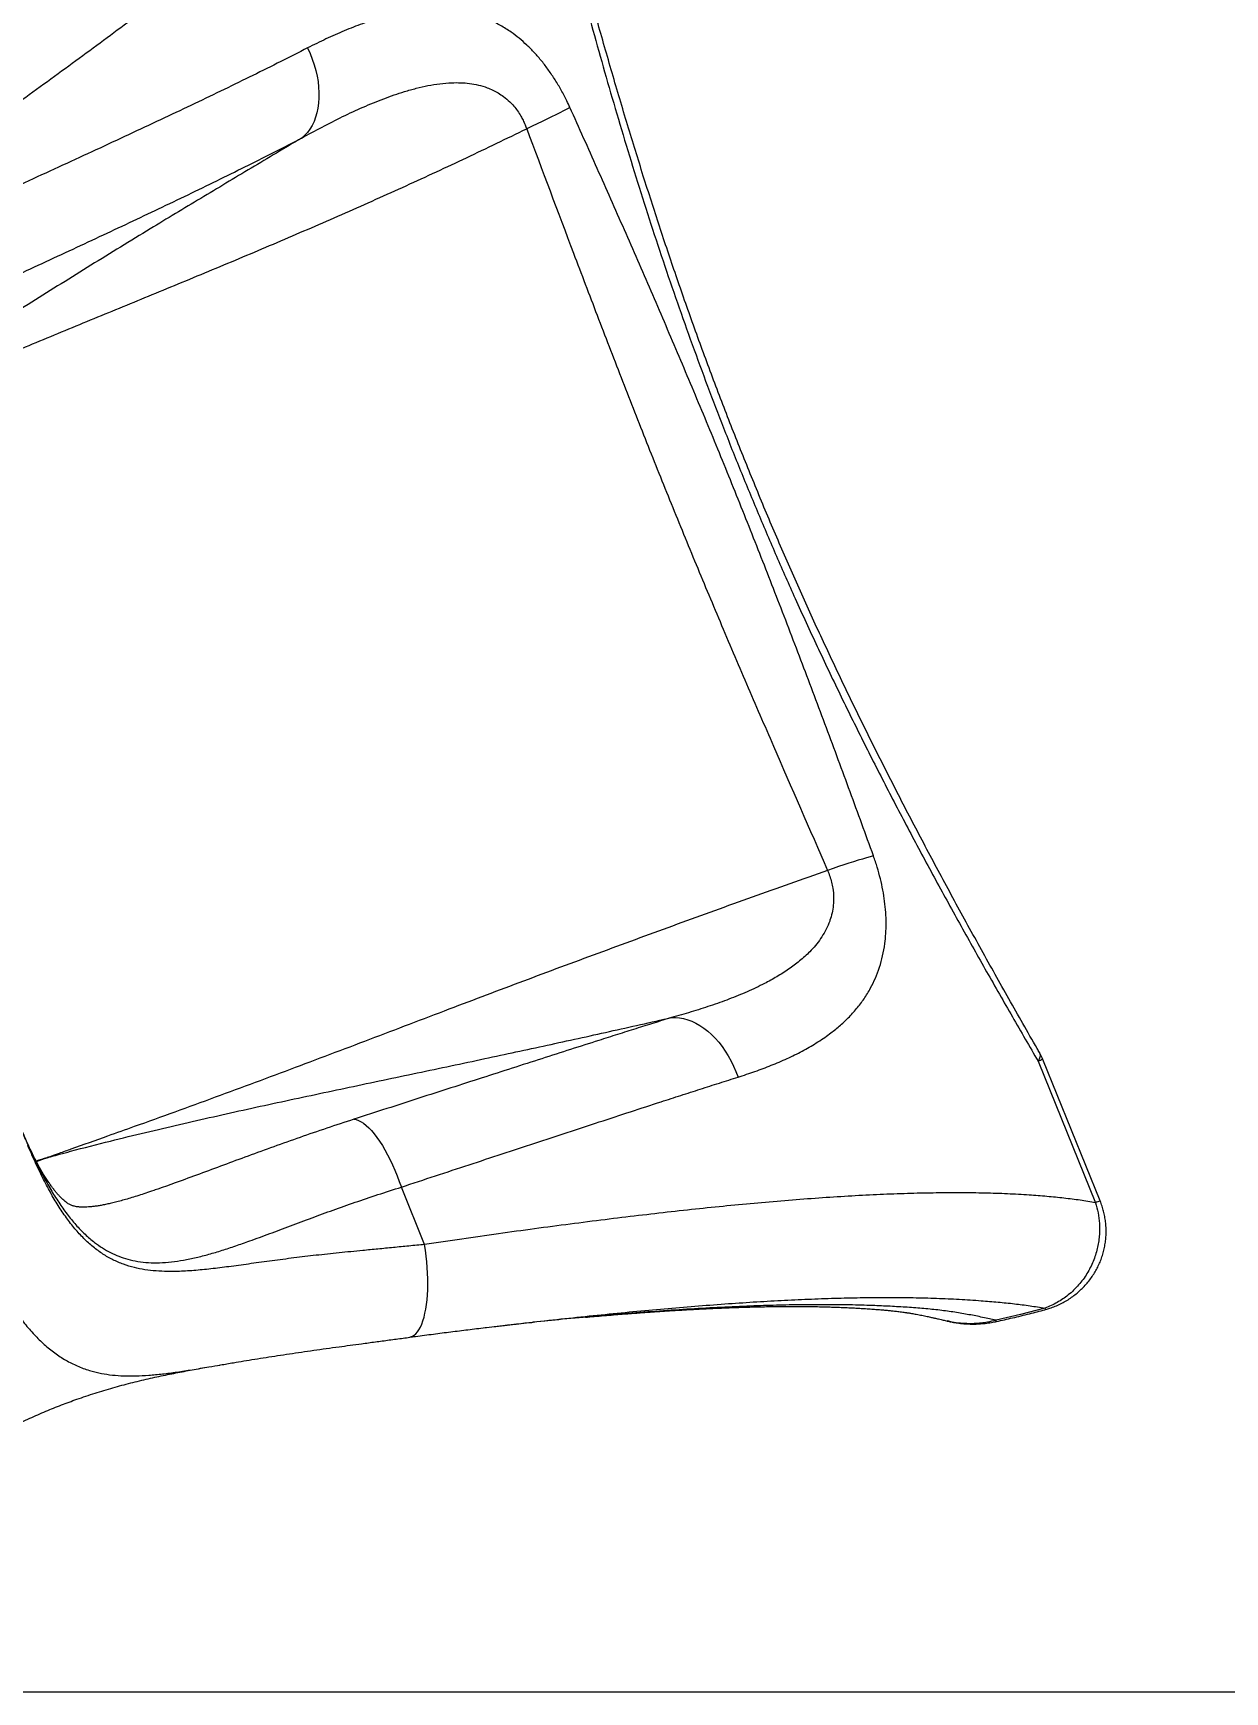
# Model space of a CAD drawing. Header units: millimetres. Extents: x 10684 to 26054, y -4768 to 6894.
# Drawn here: x 20210 to 21221, y -3300 to -1891 of the extents above; entities that cross this region are included whole.
import ezdxf

# ---------------------------------------------------------------- set-up
doc = ezdxf.new("R2010")
doc.units = ezdxf.units.MM
doc.layers.add('DIKOM_ОБЪЕКТ', color=7, linetype='Continuous')
doc.layers.add('DIKOM_РАЗМЕР_ОБЪЕКТА', color=7, linetype='Continuous')
doc.styles.add('style1', font='arial.ttf', dxfattribs={"width": 0.8})
doc.dimstyles.new('1-50', dxfattribs={"dimtxt": 300, "dimasz": 200, "dimexe": 100, "dimexo": 0, "dimgap": 100, "dimtad": 1, "dimtxsty": 'style1', "dimcen": 200, "dimclrd": 7, "dimclre": 7, "dimclrt": 7, "dimadec": 1, "dimazin": 2, "dimtfac": 1, "dimtmove": 0, "dimatfit": 2, "dimfxl": 0, "dimlwd": 25, "dimlwe": 18, "dimarcsym": 0})

# ---------------------------------------------------------------- blocks, each defined once
blk = doc.blocks.new('*D12')
at = {"layer": 'Defpoints', "color": 0, "transparency": 16777216}
for p in [(20201, 3555.9), (18130.6, -3300.3), (24750.1, -3300.3)]:
    blk.add_point(p, dxfattribs=at)
at = {"layer": 'DIKOM_РАЗМЕР_ОБЪЕКТА', "color": 7, "lineweight": 18, "transparency": 16777216}
for p, q in [((20201, 3555.9), (24850.1, 3555.9)), ((18130.6, -3300.3), (24850.1, -3300.3))]:
    blk.add_line(p, q, dxfattribs=at)
at = {"layer": 'DIKOM_РАЗМЕР_ОБЪЕКТА', "color": 7, "lineweight": 25, "transparency": 16777216}
blk.add_line((24750.1, 3355.9), (24750.1, -3100.3), dxfattribs=at)
at = {"layer": 'DIKOM_РАЗМЕР_ОБЪЕКТА', "color": 7, "transparency": 16777216}
for points in [[(24716.8, 3355.9), (24783.5, 3355.9), (24750.1, 3555.9)], [(24716.8, -3100.3), (24783.5, -3100.3), (24750.1, -3300.3)]]:
    blk.add_solid(points, dxfattribs=at)
at = {"layer": 'DIKOM_РАЗМЕР_ОБЪЕКТА', "color": 7, "transparency": 16777216, "insert": (24496.9, 958.9), "char_height": 300, "attachment_point": 5, "rotation": 90, "style": 'style1'}
blk.add_mtext('6850', dxfattribs=at)

msp = doc.modelspace()

# ---------------------------------------------------------------- linework, layer by layer
at = {"layer": 'DIKOM_ОБЪЕКТ', "color": 7, "linetype": 'Continuous', "lineweight": 15}
for p, q in [((21062.997, -2764.591), (21111.693, -2884.716)), ((21115.65, -2883.236), (21066.954, -2763.111)), ((20312.245, -2874.273), (20310.008, -2875.036)), ((20542.045, -2920.278), (20522.271, -2871.499)), ((20986.275, -2985.306), (20985.863, -2985.208)), ((21027.22, -2984.594), (21027.26, -2984.585)), ((20594.592, -2990.748), (20610.78, -2988.828)), ((20367.612, -3022.746), (20368.121, -3022.663))]:
    msp.add_line(p, q, dxfattribs=at)
at = {"layer": 'DIKOM_ОБЪЕКТ', "color": 7, "linetype": 'Continuous', "lineweight": 15, "flags": 128}
for points in [[(20442.716, -1903.643), (20444.807, -1908.329), (20446.66, -1913.083), (20448.265, -1917.88), (20449.614, -1922.693), (20450.699, -1927.497), (20451.515, -1932.266), (20452.056, -1936.974), (20452.321, -1941.595), (20452.308, -1946.105), (20452.016, -1950.479), (20451.448, -1954.694), (20450.606, -1958.726), (20449.495, -1962.555), (20448.121, -1966.159), (20446.491, -1969.519), (20444.615, -1972.616), (20442.502, -1975.435), (20440.164, -1977.959), (20437.612, -1980.176)], [(20665.428, -1954.23), (20662.839, -1955.62), (20659.961, -1957.126), (20656.81, -1958.741), (20653.402, -1960.455), (20649.757, -1962.259), (20645.895, -1964.144), (20641.837, -1966.097), (20637.607, -1968.11), (20633.226, -1970.17), (20628.719, -1972.266)], [(20923.153, -2590.12), (20920.313, -2590.878), (20917.186, -2591.756), (20913.789, -2592.748), (20910.141, -2593.85), (20906.262, -2595.056), (20902.173, -2596.358), (20897.897, -2597.75), (20893.458, -2599.224), (20888.88, -2600.772), (20884.188, -2602.385)], [(20751.686, -2727.459), (20755.052, -2727.384), (20758.472, -2727.66), (20761.929, -2728.284), (20765.405, -2729.254), (20768.882, -2730.563), (20772.341, -2732.207), (20775.766, -2734.175), (20779.138, -2736.459), (20782.442, -2739.046), (20785.658, -2741.923), (20788.772, -2745.075), (20791.766, -2748.487), (20794.627, -2752.14), (20797.338, -2756.016), (20799.886, -2760.095), (20802.259, -2764.357), (20804.443, -2768.779), (20806.428, -2773.338), (20808.204, -2778.012)], [(21063.998, -2757.036), (21064.098, -2757.22), (21064.495, -2758.383), (21064.582, -2759.712), (21064.361, -2761.196), (21063.831, -2762.827), (21062.997, -2764.591)], [(20482.064, -2813.832), (20483.98, -2814.158), (20485.986, -2814.847), (20488.07, -2815.895), (20490.221, -2817.296), (20492.428, -2819.043), (20494.677, -2821.127), (20496.959, -2823.536), (20499.258, -2826.256), (20501.564, -2829.274), (20503.864, -2832.573), (20506.145, -2836.133), (20508.394, -2839.938), (20510.6, -2843.964), (20512.75, -2848.192), (20514.833, -2852.597), (20516.837, -2857.155), (20518.752, -2861.842), (20520.566, -2866.632), (20522.271, -2871.499)], [(20529.357, -2998.947), (20530.073, -2998.815), (20531.639, -2998.27), (20533.149, -2997.379), (20534.593, -2996.149), (20535.964, -2994.584), (20537.257, -2992.694), (20538.464, -2990.487), (20539.579, -2987.974), (20540.597, -2985.169), (20541.512, -2982.084), (20542.321, -2978.737), (20543.018, -2975.143), (20543.601, -2971.32), (20544.066, -2967.288), (20544.412, -2963.066), (20544.635, -2958.677), (20544.736, -2954.142), (20544.714, -2949.483), (20544.569, -2944.724), (20544.302, -2939.89), (20543.914, -2935.003), (20543.406, -2930.089), (20542.782, -2925.173), (20542.045, -2920.278)], [(21068.702, -2974.298), (21048.073, -2979.768), (21027.26, -2984.585), (21027.26, -2984.585)]]:
    msp.add_lwpolyline(points, dxfattribs=at)
at = {"layer": 'DIKOM_ОБЪЕКТ', "color": 7, "linetype": 'Continuous', "lineweight": 15}
for centre, radius, start, end in [((21020.616, -2781.895), 50, 22.066548, 29.802708), ((21083.952, -2814.586), 54.209, 108.274517, 112.740687), ((21136.196, -2944.203), 64.336, 108.624648, 112.387527), ((21071.441, -2973.735), 2.797, 191.626115, 220.559717)]:
    msp.add_arc(centre, radius, start, end, dxfattribs=at)
for points, knots in [([(20159.526, -1976.668), (20167.939, -1970.683), (20184.774, -1958.709), (20209.525, -1940.888), (20233.881, -1923.196), (20257.771, -1905.674), (20281.404, -1888.177), (20304.742, -1870.726), (20327.737, -1853.323), (20350.135, -1836.146), (20371.889, -1819.215), (20392.767, -1802.694), (20412.764, -1786.582), (20431.892, -1770.875), (20450.313, -1755.431), (20467.991, -1740.267), (20485.065, -1725.251), (20501.486, -1710.399), (20517.217, -1695.726), (20532.075, -1681.376), (20546.029, -1667.363), (20558.313, -1654.469), (20569.089, -1642.63), (20578.518, -1631.791), (20587.338, -1621.175), (20592.653, -1614.315), (20595.31, -1610.885)], [0, 0, 0, 0, 0.04213585, 0.08430722, 0.12649015, 0.16866141, 0.21079731, 0.2541655, 0.29757132, 0.34099037, 0.3843967, 0.42776452, 0.46992487, 0.51212034, 0.55432775, 0.59652309, 0.63868369, 0.68206939, 0.72549339, 0.76892986, 0.81235377, 0.85573969, 0.89174674, 0.92775375, 0.96387685, 1, 1, 1, 1]), ([(20644.006, -1731.01), (20646.875, -1742.571), (20652.614, -1765.694), (20661.498, -1800.589), (20670.633, -1835.659), (20680.072, -1870.902), (20689.836, -1906.291), (20699.952, -1941.803), (20710.451, -1977.415), (20721.352, -2013.104), (20732.659, -2048.798), (20744.389, -2084.469), (20756.562, -2120.095), (20769.179, -2155.652), (20782.244, -2191.111), (20795.932, -2226.897), (20810.268, -2262.982), (20825.261, -2299.339), (20840.714, -2335.487), (20857.363, -2373.097), (20875.275, -2412.109), (20894.487, -2452.463), (20914.176, -2492.456), (20934.287, -2532.056), (20954.903, -2571.492), (20975.988, -2610.75), (20997.483, -2649.842), (21019.196, -2688.517), (21041.052, -2726.808), (21055.683, -2751.999), (21062.997, -2764.591)], [0, 0, 0, 0, 0.03297273, 0.065948656, 0.098920916, 0.132020042, 0.165122891, 0.198221582, 0.231441346, 0.264670027, 0.297898149, 0.331117026, 0.364341975, 0.397576797, 0.430811452, 0.464035792, 0.498545466, 0.533066892, 0.567588591, 0.602098584, 0.641501354, 0.680927548, 0.720363124, 0.759792277, 0.79919757, 0.83934347, 0.879508176, 0.919681687, 0.959850779, 1, 1, 1, 1]), ([(21064.002, -2757.033), (21063.372, -2755.935), (21058.711, -2747.817), (21050.085, -2732.672), (21038.191, -2711.687), (21026.452, -2690.793), (21014.855, -2669.97), (21003.386, -2649.173), (20992.072, -2628.444), (20980.914, -2607.774), (20969.916, -2587.159), (20959.078, -2566.593), (20948.405, -2546.073), (20937.897, -2525.594), (20927.557, -2505.15), (20917.385, -2484.738), (20907.384, -2464.351), (20897.553, -2443.986), (20887.895, -2423.636), (20878.422, -2403.325), (20869.12, -2383.021), (20859.974, -2362.693), (20850.961, -2342.295), (20842.095, -2321.849), (20833.391, -2301.389), (20824.862, -2280.944), (20816.509, -2260.515), (20808.31, -2240.046), (20800.244, -2219.498), (20792.305, -2198.849), (20784.502, -2178.127), (20776.834, -2157.33), (20769.298, -2136.456), (20761.894, -2115.502), (20754.645, -2094.538), (20747.543, -2073.535), (20740.565, -2052.449), (20733.672, -2031.17), (20726.856, -2009.691), (20720.122, -1988.025), (20713.47, -1966.188), (20706.902, -1944.196), (20700.419, -1922.069), (20694.023, -1899.825), (20687.716, -1877.484), (20681.5, -1855.069), (20675.375, -1832.602), (20669.342, -1810.104), (20663.371, -1787.481), (20657.425, -1764.638), (20652.984, -1747.423), (20650.546, -1737.847), (20650.068, -1735.969)], [0, 0, 0, 0, 0.00353894, 0.02615608, 0.04846274, 0.0704555, 0.09239446, 0.11413181, 0.13568844, 0.15707062, 0.17828528, 0.19933974, 0.22024117, 0.24099706, 0.2616152, 0.28210351, 0.30246946, 0.32272138, 0.34286729, 0.36291633, 0.38279172, 0.40266882, 0.42255393, 0.4424126, 0.46221828, 0.48194581, 0.50157212, 0.52115259, 0.5408336, 0.56053668, 0.58026851, 0.60003513, 0.61984285, 0.63969789, 0.65960487, 0.67937337, 0.69927938, 0.71937968, 0.73966657, 0.76013169, 0.78076541, 0.80155728, 0.82249543, 0.84356723, 0.86475852, 0.88605427, 0.90743838, 0.9288935, 0.95041377, 0.97229927, 0.99456821, 1, 1, 1, 1]), ([(20665.428, -1954.23), (20664.565, -1952.357), (20662.26, -1947.353), (20658.121, -1939.462), (20652.952, -1930.736), (20647.419, -1922.49), (20641.546, -1914.765), (20635.359, -1907.646), (20628.905, -1901.141), (20622.276, -1895.306), (20614.832, -1889.636), (20606.552, -1884.389), (20597.45, -1879.775), (20588.278, -1876.171), (20578.434, -1873.325), (20567.92, -1871.386), (20556.749, -1870.457), (20545.581, -1870.545), (20534.38, -1871.541), (20523.136, -1873.351), (20511.846, -1875.909), (20500.549, -1879.136), (20487.877, -1883.416), (20473.801, -1888.944), (20458.309, -1895.83), (20447.913, -1901.039), (20442.716, -1903.643)], [0, 0, 0, 0, 0.01778118, 0.04749564, 0.07735114, 0.10721286, 0.136937, 0.16718841, 0.19755305, 0.22794144, 0.25822606, 0.29774446, 0.33739645, 0.37709544, 0.41667747, 0.46450301, 0.51242742, 0.56038965, 0.60826588, 0.65668192, 0.70514094, 0.75361404, 0.8020488, 0.86801811, 0.93401912, 1, 1, 1, 1]), ([(20442.716, -1903.643), (20435.135, -1907.5), (20419.966, -1915.218), (20396.264, -1926.972), (20371.914, -1938.857), (20346.897, -1950.881), (20320.99, -1963.172), (20294.189, -1975.747), (20266.515, -1988.624), (20238.295, -2001.666), (20209.63, -2014.854), (20190.163, -2023.782), (20180.434, -2028.244)], [0, 0, 0, 0, 0.098312105, 0.196717307, 0.295152617, 0.393558304, 0.491870526, 0.593429695, 0.69508851, 0.796782083, 0.898441664, 1, 1, 1, 1]), ([(20437.612, -1980.176), (20443.403, -1977.018), (20454.993, -1970.699), (20472.376, -1961.882), (20489.817, -1953.769), (20507.328, -1946.589), (20522.363, -1941.403), (20534.881, -1937.838), (20544.875, -1935.546), (20554.922, -1933.911), (20564.166, -1933.131), (20572.582, -1933.087), (20580.159, -1933.675), (20587.712, -1935.021), (20594.307, -1936.989), (20599.918, -1939.342), (20604.567, -1941.815), (20609.439, -1945.053), (20613.87, -1948.803), (20617.793, -1952.986), (20620.946, -1957.027), (20623.573, -1961.094), (20625.703, -1965.062), (20627.371, -1968.676), (20628.289, -1971.12), (20628.719, -1972.266)], [0, 0, 0, 0, 0.08850915, 0.17714545, 0.26575575, 0.35425669, 0.44265349, 0.49236917, 0.54214703, 0.59188247, 0.64154191, 0.67868567, 0.71594103, 0.75311804, 0.79015608, 0.81411724, 0.8381144, 0.8620497, 0.89185161, 0.9125174, 0.93324406, 0.95389942, 0.96988645, 0.98587365, 1, 1, 1, 1]), ([(20923.153, -2590.12), (20916.559, -2571.975), (20903.372, -2535.686), (20883.279, -2481.327), (20862.898, -2427.043), (20842.316, -2373.272), (20821.502, -2320.043), (20800.409, -2267.363), (20778.831, -2214.855), (20756.812, -2162.476), (20734.414, -2110.232), (20711.681, -2058.102), (20688.691, -2006.097), (20673.182, -1971.519), (20665.428, -1954.23)], [0, 0, 0, 0, 0.08449478, 0.16898911, 0.25351426, 0.33803855, 0.42062991, 0.50322052, 0.58589431, 0.66856879, 0.7514089, 0.83424953, 0.91712464, 1, 1, 1, 1]), ([(19981.879, -2254.972), (19981.949, -2254.94), (19982.505, -2254.685), (19985.868, -2253.148), (19994.655, -2249.129), (20008.417, -2242.847), (20029.291, -2233.344), (20054.543, -2221.937), (20084.119, -2208.741), (20113.586, -2195.77), (20142.977, -2183.021), (20178.917, -2167.689), (20221.472, -2149.919), (20270.676, -2129.659), (20320.736, -2109.13), (20371.643, -2088.03), (20423.312, -2066.177), (20474.931, -2043.801), (20526.421, -2020.771), (20577.744, -1997.069), (20611.728, -1980.533), (20628.719, -1972.266)], [0, 0, 0, 0, 0.00031772, 0.00252577, 0.01527635, 0.04028412, 0.06529193, 0.11084342, 0.15640719, 0.20198795, 0.24757484, 0.29314597, 0.36932965, 0.44551454, 0.52169857, 0.60140758, 0.68113471, 0.76086616, 0.84059052, 0.920302, 1, 1, 1, 1]), ([(20628.719, -1972.266), (20641.933, -2007.519), (20661.754, -2060.398), (20688.47, -2130.812), (20708.695, -2183.359), (20729.179, -2235.611), (20749.972, -2287.554), (20771.197, -2339.334), (20793.008, -2391.467), (20815.36, -2443.952), (20845.792, -2514.446), (20868.829, -2567.208), (20884.188, -2602.385)], [0, 0, 0, 0, 0.16609521, 0.2491493, 0.33220294, 0.41442094, 0.49663804, 0.57891344, 0.66118905, 0.74588549, 0.83058266, 1, 1, 1, 1]), ([(20437.612, -1980.176), (20423.349, -1988.687), (20394.82, -2005.709), (20351.937, -2031.413), (20306.505, -2058.814), (20258.672, -2088.221), (20208.423, -2119.593), (20158.092, -2151.042), (20107.527, -2182.271), (20062.801, -2209.276), (20026.5, -2230.444), (20004.827, -2242.565), (19991.887, -2249.611), (19986.348, -2252.592), (19983.05, -2254.349), (19981.958, -2254.93), (19981.879, -2254.972)], [0, 0, 0, 0, 0.09457226, 0.18914917, 0.28372041, 0.39495441, 0.50620652, 0.61746991, 0.7287268, 0.83996509, 0.91054542, 0.96427508, 0.97907799, 0.99307188, 0.99950002, 1, 1, 1, 1]), ([(20190.762, -2098.942), (20199.635, -2094.832), (20217.39, -2086.61), (20243.549, -2074.451), (20269.315, -2062.418), (20294.599, -2050.53), (20319.638, -2038.656), (20344.373, -2026.793), (20368.759, -2014.933), (20392.471, -2003.207), (20415.524, -1991.607), (20430.252, -1983.985), (20437.612, -1980.176)], [0, 0, 0, 0, 0.09830361, 0.19669828, 0.29512275, 0.39351461, 0.49181385, 0.59338215, 0.69505256, 0.7967596, 0.89843085, 1, 1, 1, 1]), ([(20808.204, -2778.012), (20813.013, -2776.448), (20822.641, -2773.319), (20836.495, -2768.104), (20849.861, -2762.4), (20862.621, -2756.101), (20874.71, -2749.138), (20885.194, -2742.016), (20894.198, -2734.849), (20901.856, -2727.744), (20908.911, -2720.005), (20915.278, -2711.583), (20920.61, -2702.87), (20924.955, -2693.926), (20928.387, -2684.834), (20931.079, -2675.112), (20932.817, -2665.518), (20933.727, -2656.201), (20933.994, -2647.315), (20933.679, -2638.112), (20932.766, -2628.7), (20931.235, -2619.124), (20929.115, -2609.464), (20926.473, -2599.749), (20924.258, -2593.325), (20923.153, -2590.12)], [0, 0, 0, 0, 0.06029652, 0.12073105, 0.18119552, 0.24161147, 0.30193204, 0.36215245, 0.40869318, 0.45536653, 0.50204031, 0.54862601, 0.59509228, 0.63483307, 0.67469528, 0.71451376, 0.7541944, 0.78515104, 0.8162154, 0.84725767, 0.87818419, 0.90857263, 0.93909844, 0.96961923, 1, 1, 1, 1]), ([(20884.188, -2602.385), (20862.819, -2609.97), (20820.08, -2625.141), (20756.365, -2648.199), (20692.925, -2671.476), (20629.78, -2694.984), (20565.312, -2719.35), (20499.511, -2744.486), (20443.308, -2765.812), (20398.164, -2782.674), (20364.145, -2795.225), (20329.926, -2807.707), (20299.49, -2818.683), (20270.096, -2829.197), (20248.841, -2836.772), (20232.86, -2842.467), (20226.539, -2844.721), (20223.235, -2845.899), (20222.092, -2846.306), (20221.719, -2846.44), (20221.656, -2846.462)], [0, 0, 0, 0, 0.09573925, 0.19148681, 0.2872389, 0.38299085, 0.47873377, 0.58179881, 0.68486366, 0.73642042, 0.78798299, 0.83953718, 0.89108297, 0.9245437, 0.97055111, 0.98520171, 0.99497864, 0.99836037, 0.99972209, 1, 1, 1, 1]), ([(20884.188, -2602.385), (20884.854, -2604.038), (20886.19, -2607.348), (20887.657, -2612.444), (20888.874, -2618.404), (20889.457, -2625.009), (20889.163, -2632.061), (20888.084, -2638.643), (20886.663, -2643.645), (20884.746, -2648.828), (20882.25, -2654.148), (20878.392, -2660.425), (20873.989, -2666.209), (20868.134, -2672.661), (20860.599, -2679.537), (20851.194, -2686.57), (20841.178, -2692.873), (20829.451, -2699.255), (20815.941, -2705.649), (20800.551, -2711.926), (20784.656, -2717.582), (20768.375, -2722.752), (20757.246, -2725.891), (20751.686, -2727.459)], [0, 0, 0, 0, 0.02155477, 0.04317813, 0.0647302, 0.09702422, 0.12743641, 0.15800292, 0.18848452, 0.20115644, 0.23809952, 0.27518675, 0.31235069, 0.34939811, 0.40964189, 0.47003228, 0.5305126, 0.59087659, 0.67259143, 0.75439714, 0.83628911, 0.91819855, 1, 1, 1, 1]), ([(20221.656, -2846.462), (20221.894, -2846.396), (20223.039, -2846.076), (20226.531, -2845.105), (20232.876, -2843.363), (20249.57, -2838.859), (20273.895, -2832.591), (20314.357, -2822.734), (20362.779, -2811.557), (20420.461, -2798.874), (20478.119, -2786.609), (20535.692, -2774.532), (20591.703, -2762.697), (20646.127, -2750.951), (20698.999, -2739.357), (20734.123, -2731.425), (20751.686, -2727.459)], [0, 0, 0, 0, 0.00135632, 0.00650954, 0.0198484, 0.03739183, 0.1012271, 0.15751156, 0.26582304, 0.37415544, 0.48250596, 0.59085975, 0.69918979, 0.79945874, 0.89973036, 1, 1, 1, 1]), ([(20751.686, -2727.459), (20746.704, -2729.002), (20736.74, -2732.089), (20721.424, -2736.897), (20705.836, -2741.823), (20687.432, -2747.677), (20666.054, -2754.511), (20641.525, -2762.382), (20616.465, -2770.445), (20590.734, -2778.734), (20564.347, -2787.234), (20537.325, -2795.949), (20509.92, -2804.802), (20491.348, -2810.823), (20482.064, -2813.832)], [0, 0, 0, 0, 0.062598008, 0.125196026, 0.187935064, 0.250673658, 0.3433688, 0.436121951, 0.528876654, 0.621573571, 0.716149854, 0.810783779, 0.905420867, 1, 1, 1, 1]), ([(20522.271, -2871.499), (20531.94, -2868.303), (20551.284, -2861.907), (20579.817, -2852.499), (20607.95, -2843.235), (20635.79, -2834.076), (20663.304, -2825.027), (20690.454, -2816.109), (20717.027, -2807.406), (20740.032, -2799.903), (20759.671, -2793.531), (20776.141, -2788.22), (20792.355, -2783.027), (20802.921, -2779.683), (20808.204, -2778.012)], [0, 0, 0, 0, 0.09283893, 0.18573466, 0.27863032, 0.37146953, 0.46614738, 0.56088492, 0.65562159, 0.75029879, 0.81265672, 0.87501414, 0.93750675, 1, 1, 1, 1]), ([(20482.064, -2813.832), (20474.316, -2816.375), (20458.82, -2821.462), (20436.107, -2829.275), (20413.812, -2837.185), (20392.133, -2845.08), (20371.127, -2852.865), (20350.792, -2860.433), (20332.613, -2867.087), (20319.805, -2871.707), (20313.64, -2873.799), (20312.245, -2874.273)], [0, 0, 0, 0, 0.12562809, 0.25125519, 0.37780975, 0.50436331, 0.62861458, 0.75292104, 0.87716222, 0.9722159, 1, 1, 1, 1]), ([(20310.017, -2875.061), (20307.911, -2875.774), (20303.735, -2877.189), (20297.783, -2879.107), (20292.147, -2880.845), (20286.858, -2882.384), (20281.916, -2883.731), (20277.322, -2884.888), (20273.076, -2885.862), (20269.174, -2886.662), (20265.594, -2887.301), (20262.286, -2887.799), (20259.254, -2888.162), (20256.498, -2888.4), (20254.007, -2888.526), (20251.783, -2888.554), (20249.886, -2888.497), (20248.428, -2888.392), (20246.949, -2888.227), (20245.482, -2887.984), (20244.082, -2887.656), (20242.936, -2887.302), (20241.909, -2886.899), (20240.754, -2886.342), (20239.543, -2885.639), (20238.299, -2884.809), (20236.988, -2883.822), (20235.552, -2882.623), (20233.978, -2881.175), (20232.259, -2879.441), (20230.455, -2877.462), (20228.567, -2875.222), (20226.705, -2872.846), (20224.822, -2870.287), (20222.889, -2867.509), (20220.793, -2864.319), (20218.559, -2860.713), (20216.268, -2856.809), (20213.922, -2852.597), (20211.523, -2848.071), (20209.071, -2843.223), (20206.565, -2838.049), (20204.007, -2832.535), (20201.606, -2827.177), (20200.056, -2823.556), (20199.377, -2821.972)], [0, 0, 0, 0, 0.025928, 0.05142616, 0.0763444, 0.10066479, 0.12438117, 0.14749591, 0.17002396, 0.19198929, 0.21343003, 0.2348143, 0.25609487, 0.27730235, 0.29854772, 0.31997397, 0.34178766, 0.36009168, 0.37850765, 0.40580611, 0.43381612, 0.46295412, 0.49376166, 0.52635858, 0.5540067, 0.57911599, 0.60256291, 0.62490868, 0.64859609, 0.67145322, 0.69377261, 0.71577679, 0.73762489, 0.75623235, 0.77561339, 0.79749959, 0.8194803, 0.84163188, 0.86401811, 0.88669434, 0.90970687, 0.93309631, 0.95689796, 0.98114111, 1, 1, 1, 1]), ([(20199.857, -2823.185), (20201.812, -2827.719), (20205.724, -2836.79), (20211.754, -2849.641), (20217.995, -2861.964), (20224.494, -2873.62), (20231.288, -2884.54), (20238.382, -2894.594), (20245.813, -2903.691), (20253.611, -2911.77), (20261.179, -2918.24), (20268.445, -2923.308), (20275.333, -2927.222), (20282.467, -2930.411), (20290.188, -2932.975), (20298.545, -2934.785), (20307.582, -2935.769), (20317.041, -2935.892), (20326.936, -2935.167), (20337.277, -2933.648), (20347.903, -2931.431), (20358.816, -2928.603), (20370.011, -2925.26), (20381.562, -2921.46), (20394.95, -2916.759), (20410.369, -2911.086), (20428.019, -2904.447), (20446.031, -2897.691), (20464.353, -2890.981), (20483.002, -2884.388), (20502.268, -2877.856), (20515.603, -2873.618), (20522.271, -2871.499)], [0, 0, 0, 0, 0.03306599, 0.06614943, 0.09921173, 0.13306057, 0.16693335, 0.20077781, 0.23493126, 0.26911574, 0.30326508, 0.32987703, 0.35652518, 0.38317208, 0.40978339, 0.44003601, 0.47031457, 0.50057074, 0.5316577, 0.56276794, 0.59385916, 0.62431565, 0.6548024, 0.68529293, 0.71575549, 0.75755138, 0.79938041, 0.84117699, 0.8806521, 0.92012624, 0.96006335, 1, 1, 1, 1]), ([(20542.045, -2920.278), (20537.578, -2920.7), (20528.644, -2921.545), (20515.433, -2922.872), (20502.362, -2924.15), (20486.926, -2925.621), (20469.319, -2927.352), (20449.824, -2929.435), (20430.822, -2931.676), (20412.413, -2934.106), (20394.642, -2936.56), (20377.957, -2938.849), (20362.337, -2940.829), (20347.716, -2942.329), (20334.895, -2943.143), (20323.686, -2943.282), (20313.905, -2942.848), (20304.525, -2941.778), (20295.286, -2939.945), (20286.215, -2937.184), (20277.331, -2933.377), (20268.77, -2928.503), (20260.532, -2922.477), (20252.606, -2915.289), (20245.036, -2907.01), (20237.799, -2897.654), (20230.86, -2887.291), (20224.138, -2875.901), (20217.604, -2863.498), (20211.216, -2850.202), (20207.1, -2840.717), (20205.042, -2835.976)], [0, 0, 0, 0, 0.02535103, 0.05070291, 0.07615678, 0.10161061, 0.14206227, 0.1825417, 0.22299058, 0.26451957, 0.30608103, 0.34761226, 0.38721103, 0.42683562, 0.4664315, 0.49692327, 0.5274464, 0.55796432, 0.58844785, 0.62154912, 0.65467628, 0.68777374, 0.72196295, 0.7561854, 0.79037533, 0.8247937, 0.85924416, 0.89366748, 0.9291008, 0.9645617, 1, 1, 1, 1]), ([(20221.656, -2846.462), (20221.57, -2846.487), (20218.415, -2847.419), (20215.267, -2848.382), (20212.204, -2849.319)], [0, 0, 0, 0, 0.02715626, 1, 1, 1, 1]), ([(20212.372, -2849.636), (20215.393, -2848.6), (20218.489, -2847.539), (20221.582, -2846.487), (20221.656, -2846.462)], [0, 0, 0, 0, 0.97615959, 1, 1, 1, 1]), ([(21111.693, -2884.716), (21107.376, -2884.018), (21098.741, -2882.623), (21084.931, -2880.886), (21070.5, -2879.412), (21054.553, -2878.161), (21036.996, -2877.191), (21017.704, -2876.561), (20997.58, -2876.302), (20976.653, -2876.407), (20954.731, -2876.864), (20931.797, -2877.68), (20907.847, -2878.86), (20883.127, -2880.383), (20857.679, -2882.237), (20831.78, -2884.39), (20805.469, -2886.825), (20778.79, -2889.52), (20751.515, -2892.482), (20723.687, -2895.695), (20695.06, -2899.18), (20665.63, -2902.923), (20635.408, -2906.921), (20604.707, -2911.146), (20573.613, -2915.573), (20552.564, -2918.71), (20542.045, -2920.278)], [0, 0, 0, 0, 0.03600715, 0.07201429, 0.10813724, 0.14426034, 0.18642146, 0.22861774, 0.27082551, 0.3130214, 0.35518251, 0.39856786, 0.44199114, 0.48542721, 0.52885033, 0.5722354, 0.61437213, 0.65654384, 0.69872801, 0.74089941, 0.78303669, 0.82640344, 0.86980931, 0.91322747, 0.95663269, 1, 1, 1, 1]), ([(21111.693, -2884.716), (21112.51, -2887.598), (21114.158, -2893.412), (21115.065, -2901.223), (21115.226, -2907.806), (21114.964, -2913.12), (21114.31, -2918.448), (21113.24, -2923.853), (21111.736, -2929.251), (21109.77, -2934.653), (21107.364, -2939.921), (21104.493, -2945.076), (21101.179, -2950.018), (21097.398, -2954.753), (21093.198, -2959.171), (21088.708, -2963.137), (21084.031, -2966.607), (21079.176, -2969.613), (21074.072, -2972.241), (21070.492, -2973.612), (21068.702, -2974.298)], [0, 0, 0, 0, 0.08173949, 0.16491336, 0.21240279, 0.25989369, 0.30853291, 0.35717073, 0.40840825, 0.45964404, 0.51233614, 0.56502604, 0.61959774, 0.67416657, 0.73048095, 0.78679244, 0.83933866, 0.89188394, 0.94594055, 1, 1, 1, 1]), ([(21069.312, -2975.527), (21070.559, -2975.17), (21073.352, -2974.371), (21077.579, -2972.759), (21081.996, -2970.768), (21086.283, -2968.467), (21090.397, -2965.883), (21094.282, -2963.052), (21097.934, -2959.99), (21101.36, -2956.7), (21104.571, -2953.164), (21107.537, -2949.407), (21110.203, -2945.496), (21112.565, -2941.457), (21114.634, -2937.298), (21116.426, -2932.983), (21117.928, -2928.526), (21119.109, -2924.005), (21119.965, -2919.463), (21120.51, -2914.911), (21120.749, -2910.31), (21120.677, -2905.663), (21120.288, -2901.048), (21119.589, -2896.502), (21118.605, -2892.033), (21117.29, -2887.621), (21116.28, -2884.682), (21115.653, -2883.247), (21115.646, -2883.233)], [0, 0, 0, 0, 0.03332675, 0.07460013, 0.11609863, 0.15777066, 0.19949456, 0.24083698, 0.28118457, 0.32186371, 0.36278123, 0.40382483, 0.44473372, 0.48430974, 0.52396128, 0.56398841, 0.6042882, 0.64470711, 0.68393993, 0.72296537, 0.76240854, 0.80223006, 0.84227612, 0.8813194, 0.92032275, 0.95975362, 0.99959217, 1, 1, 1, 1]), ([(20157.361, -2906.453), (20159.718, -2911.89), (20164.432, -2922.769), (20171.679, -2937.896), (20179.157, -2952.204), (20186.916, -2965.508), (20194.983, -2977.758), (20203.205, -2988.641), (20211.593, -2998.164), (20220.155, -3006.384), (20229.107, -3013.486), (20238.484, -3019.422), (20248.331, -3024.196), (20258.049, -3027.597), (20267.581, -3029.869), (20276.884, -3031.256), (20286.599, -3031.95), (20296.862, -3031.998), (20307.759, -3031.42), (20319.367, -3030.283), (20331.642, -3028.668), (20344.693, -3026.657), (20354.093, -3025.06), (20358.868, -3024.249)], [0, 0, 0, 0, 0.05060402, 0.10124, 0.1518419, 0.20373257, 0.25566161, 0.3075508, 0.35729624, 0.40707657, 0.45682332, 0.50781037, 0.55883277, 0.6098225, 0.65235311, 0.69491861, 0.73748392, 0.78001485, 0.82371595, 0.86746135, 0.91120161, 0.95489617, 1, 1, 1, 1]), ([(20610.78, -2988.828), (20611.591, -2988.731), (20621.716, -2987.529), (20640.802, -2985.386), (20668.229, -2982.385), (20695.421, -2979.564), (20722.401, -2976.927), (20748.866, -2974.52), (20774.779, -2972.36), (20799.904, -2970.477), (20824.238, -2968.878), (20847.786, -2967.558), (20870.723, -2966.516), (20893.015, -2965.76), (20914.854, -2965.292), (20936.157, -2965.146), (20956.88, -2965.341), (20976.857, -2965.872), (20996.096, -2966.734), (21013.426, -2967.85), (21029.011, -2969.14), (21042.899, -2970.575), (21056.227, -2972.255), (21064.543, -2973.617), (21068.702, -2974.298)], [0, 0, 0, 0, 0.00419828, 0.05240078, 0.10056372, 0.15012596, 0.19973093, 0.24935073, 0.29895686, 0.34851922, 0.39688764, 0.44529561, 0.49371681, 0.54212536, 0.59049443, 0.64023661, 0.69001698, 0.73981793, 0.78961285, 0.83936707, 0.87945702, 0.91954588, 0.95977343, 1, 1, 1, 1]), ([(21027.167, -2984.565), (21023.424, -2983.75), (21015.943, -2982.12), (21004.351, -2979.844), (20992.296, -2977.788), (20979.623, -2976.024), (20966.141, -2974.651), (20951.985, -2973.606), (20937.418, -2972.75), (20921.13, -2972.046), (20903.006, -2971.55), (20882.907, -2971.335), (20862.181, -2971.431), (20840.841, -2971.837), (20818.071, -2972.566), (20793.822, -2973.636), (20768.054, -2975.07), (20741.681, -2976.817), (20714.752, -2978.861), (20687.283, -2981.196), (20660.48, -2983.662), (20642.592, -2985.452), (20634.228, -2986.289)], [0, 0, 0, 0, 0.04241748, 0.08476834, 0.12703467, 0.16922507, 0.21138155, 0.25353514, 0.29566176, 0.33774846, 0.39058346, 0.44332205, 0.49594785, 0.54845101, 0.60084746, 0.65922507, 0.71749849, 0.77564987, 0.83366008, 0.89152102, 0.94927805, 1, 1, 1, 1]), ([(20678.565, -2982.032), (20681.045, -2981.812), (20686.312, -2981.345), (20694.272, -2980.664), (20702.183, -2980.008), (20709.491, -2979.421), (20716.05, -2978.91), (20722.06, -2978.456), (20727.468, -2978.059), (20732.223, -2977.719), (20735.71, -2977.476), (20738.134, -2977.31), (20739.91, -2977.19), (20741.993, -2977.05), (20745.038, -2976.849), (20749.028, -2976.592), (20753.591, -2976.306), (20758.103, -2976.034), (20762.385, -2975.784), (20766.438, -2975.555), (20770.698, -2975.322), (20774.988, -2975.097), (20779.138, -2974.889), (20782.233, -2974.739), (20784.668, -2974.625), (20786.893, -2974.522), (20789.668, -2974.398), (20793.5, -2974.233), (20798.059, -2974.048), (20803.01, -2973.861), (20807.576, -2973.701), (20811.653, -2973.569), (20815.126, -2973.465), (20818.007, -2973.385), (20820.688, -2973.314), (20823.59, -2973.242), (20827.009, -2973.166), (20831.368, -2973.079), (20836.537, -2972.994), (20842.379, -2972.922), (20848.722, -2972.875), (20855.255, -2972.86), (20861.832, -2972.884), (20868.053, -2972.941), (20874.213, -2973.031), (20880.303, -2973.157), (20886.126, -2973.312), (20891.698, -2973.494), (20897.014, -2973.697), (20902.137, -2973.924), (20906.951, -2974.166), (20911.719, -2974.431), (20916.625, -2974.735), (20921.546, -2975.072), (20926.126, -2975.417), (20929.981, -2975.731), (20933.398, -2976.028), (20936.616, -2976.327), (20939.469, -2976.616), (20941.873, -2976.879), (20943.818, -2977.105), (20945.885, -2977.363), (20947.912, -2977.634), (20949.696, -2977.888), (20951.009, -2978.083), (20952.017, -2978.237), (20952.94, -2978.381), (20954.101, -2978.567), (20955.62, -2978.818), (20957.482, -2979.139), (20960.446, -2979.672), (20964.187, -2980.392), (20968.453, -2981.275), (20971.597, -2981.96), (20973.739, -2982.441), (20975.071, -2982.742), (20976.674, -2983.111), (20978.607, -2983.56), (20981.098, -2984.148), (20983.683, -2984.767), (20985.517, -2985.213), (20986.254, -2985.393)], [0, 0, 0, 0, 0.01808059, 0.03840305, 0.05817414, 0.0762077, 0.09250443, 0.10706227, 0.12129963, 0.13335217, 0.14321907, 0.14800945, 0.15204493, 0.15700487, 0.16425284, 0.17583402, 0.18831391, 0.20024402, 0.21162583, 0.22245785, 0.23273733, 0.24594521, 0.2572173, 0.26655567, 0.27129571, 0.27723715, 0.28488899, 0.29425044, 0.30907419, 0.32299746, 0.3359517, 0.34783942, 0.3578577, 0.36583177, 0.37275503, 0.38115978, 0.39117105, 0.40278682, 0.4196916, 0.43727108, 0.45549475, 0.47761756, 0.49775365, 0.517279, 0.53687896, 0.55728118, 0.57702484, 0.59488335, 0.61359814, 0.63164083, 0.64835239, 0.66443128, 0.68255879, 0.70167985, 0.71882971, 0.73406748, 0.74587377, 0.75905474, 0.7737172, 0.78249447, 0.79127767, 0.80083845, 0.81218274, 0.82081582, 0.82739976, 0.83194932, 0.8361274, 0.84117674, 0.8491047, 0.85852093, 0.86874919, 0.89346582, 0.91570764, 0.9357662, 0.94137377, 0.94747445, 0.95503884, 0.96407505, 0.97458181, 0.98978468, 1, 1, 1, 1]), ([(20601.188, -2989.952), (20602.041, -2989.851), (20603.646, -2989.662), (20606.053, -2989.381), (20608.579, -2989.089), (20611.356, -2988.771), (20614.116, -2988.458), (20616.693, -2988.169), (20619.235, -2987.887), (20623.927, -2987.372), (20628.437, -2986.889), (20632.357, -2986.48), (20633.714, -2986.339), (20634.206, -2986.288), (20634.238, -2986.282), (20634.254, -2986.279)], [0, 0, 0, 0, 0.070006744, 0.131679682, 0.198733312, 0.280146216, 0.364628823, 0.431778667, 0.498516538, 0.581620644, 0.834942721, 0.896280397, 0.927203706, 0.962344289, 1, 1, 1, 1]), ([(20985.852, -2985.252), (20986.939, -2985.536), (20988.23, -2985.873), (20989.545, -2986.095), (20989.754, -2986.131)], [0, 0, 0, 0, 0.84161959, 1, 1, 1, 1]), ([(21027.167, -2984.565), (21027.167, -2984.565), (21027.167, -2984.565), (21020.719, -2986.193), (21016.109, -2986.839), (21010.027, -2987.469), (21003.796, -2987.616), (20997.007, -2987.252), (20990.997, -2986.494), (20987.472, -2985.607), (20986.275, -2985.306)], [0, 0, 0, 0, 0.00000035, 0.13833213, 0.27666773, 0.41753524, 0.55840641, 0.73407999, 0.90973751, 1, 1, 1, 1]), ([(20990.109, -2986.193), (20991.545, -2986.459), (20994.772, -2987.057), (20999.789, -2987.6), (21005.067, -2987.884), (21010.256, -2987.859), (21015.427, -2987.561), (21020.654, -2986.968), (21024.665, -2986.348), (21026.92, -2985.87), (21027.429, -2985.762)], [0, 0, 0, 0, 0.116561, 0.26199465, 0.40259014, 0.53844871, 0.67613672, 0.81595566, 0.95841411, 1, 1, 1, 1]), ([(21027.22, -2984.594), (21027.212, -2984.585), (21027.201, -2984.573), (21027.173, -2984.566), (21027.167, -2984.565)], [0, 0, 0, 0, 0.77873882, 1, 1, 1, 1]), ([(21027.683, -2985.594), (21027.675, -2985.642), (21027.651, -2985.771), (21027.481, -2985.368), (21027.307, -2984.852), (21027.22, -2984.594)], [0, 0, 0, 0, 0.22605531, 0.6130267, 1, 1, 1, 1]), ([(21027.695, -2985.645), (21032.232, -2984.638), (21041.587, -2982.564), (21055.271, -2979.219), (21064.608, -2976.854), (21069.123, -2975.568), (21069.306, -2975.515)], [0, 0, 0, 0, 0.32546123, 0.67120458, 0.98665451, 1, 1, 1, 1]), ([(20358.869, -3024.254), (20362.15, -3023.688), (20369.016, -3022.503), (20378.889, -3020.804), (20388.57, -3019.188), (20397.802, -3017.685), (20407.399, -3016.162), (20417.206, -3014.643), (20427.222, -3013.13), (20437.447, -3011.621), (20447.878, -3010.117), (20458.518, -3008.617), (20468.803, -3007.198), (20478.821, -3005.847), (20489.103, -3004.461), (20500.184, -3002.971), (20511.982, -3001.392), (20521.716, -3000.095), (20527.554, -2999.326), (20529.377, -2999.085)], [0, 0, 0, 0, 0.06627163, 0.13863708, 0.1949772, 0.25442819, 0.31399329, 0.37370364, 0.43359321, 0.49369359, 0.5540386, 0.61466157, 0.67559385, 0.72749164, 0.78130321, 0.84451606, 0.90782771, 0.97121553, 1, 1, 1, 1]), ([(20529.331, -2998.982), (20531.008, -2998.76), (20537.75, -2997.867), (20549.404, -2996.345), (20564.242, -2994.445), (20578.894, -2992.634), (20589.043, -2991.392), (20594.29, -2990.772), (20594.722, -2990.72)], [0, 0, 0, 0, 0.07566297, 0.30421345, 0.53046844, 0.75470697, 0.97979317, 1, 1, 1, 1]), ([(20184.319, -3078.642), (20187.134, -3077.222), (20194.531, -3073.49), (20206.554, -3067.898), (20220.191, -3061.939), (20233.527, -3056.57), (20247.467, -3051.41), (20262.067, -3046.511), (20277.344, -3041.921), (20292.432, -3037.869), (20307.289, -3034.305), (20321.824, -3031.147), (20335.907, -3028.348), (20347.002, -3026.273), (20353.378, -3025.176), (20355.248, -3024.854)], [0, 0, 0, 0, 0.05214872, 0.13702499, 0.21830983, 0.29680017, 0.37315837, 0.46272959, 0.55069555, 0.63749246, 0.72323098, 0.80730373, 0.88893051, 0.96742831, 1, 1, 1, 1])]:
    msp.add_open_spline(points, degree=3, knots=knots, dxfattribs=at)

# ---------------------------------------------------------------- dimensions: what is measured, and where the dimension line sits
at = {"layer": 'DIKOM_РАЗМЕР_ОБЪЕКТА'}
dim = msp.add_linear_dim(base=(24750.121, -3300.313), p1=(20201.023, 3555.882), p2=(18130.618, -3300.313), angle=90, text='6850', dimstyle='1-50', dxfattribs=at)
dim.commit()
dim.dimension.update_dxf_attribs({"geometry": '*D12', "text_midpoint": (24750.121, 958.916), "dimtype": 160})

doc.saveas('drawing.dxf')
